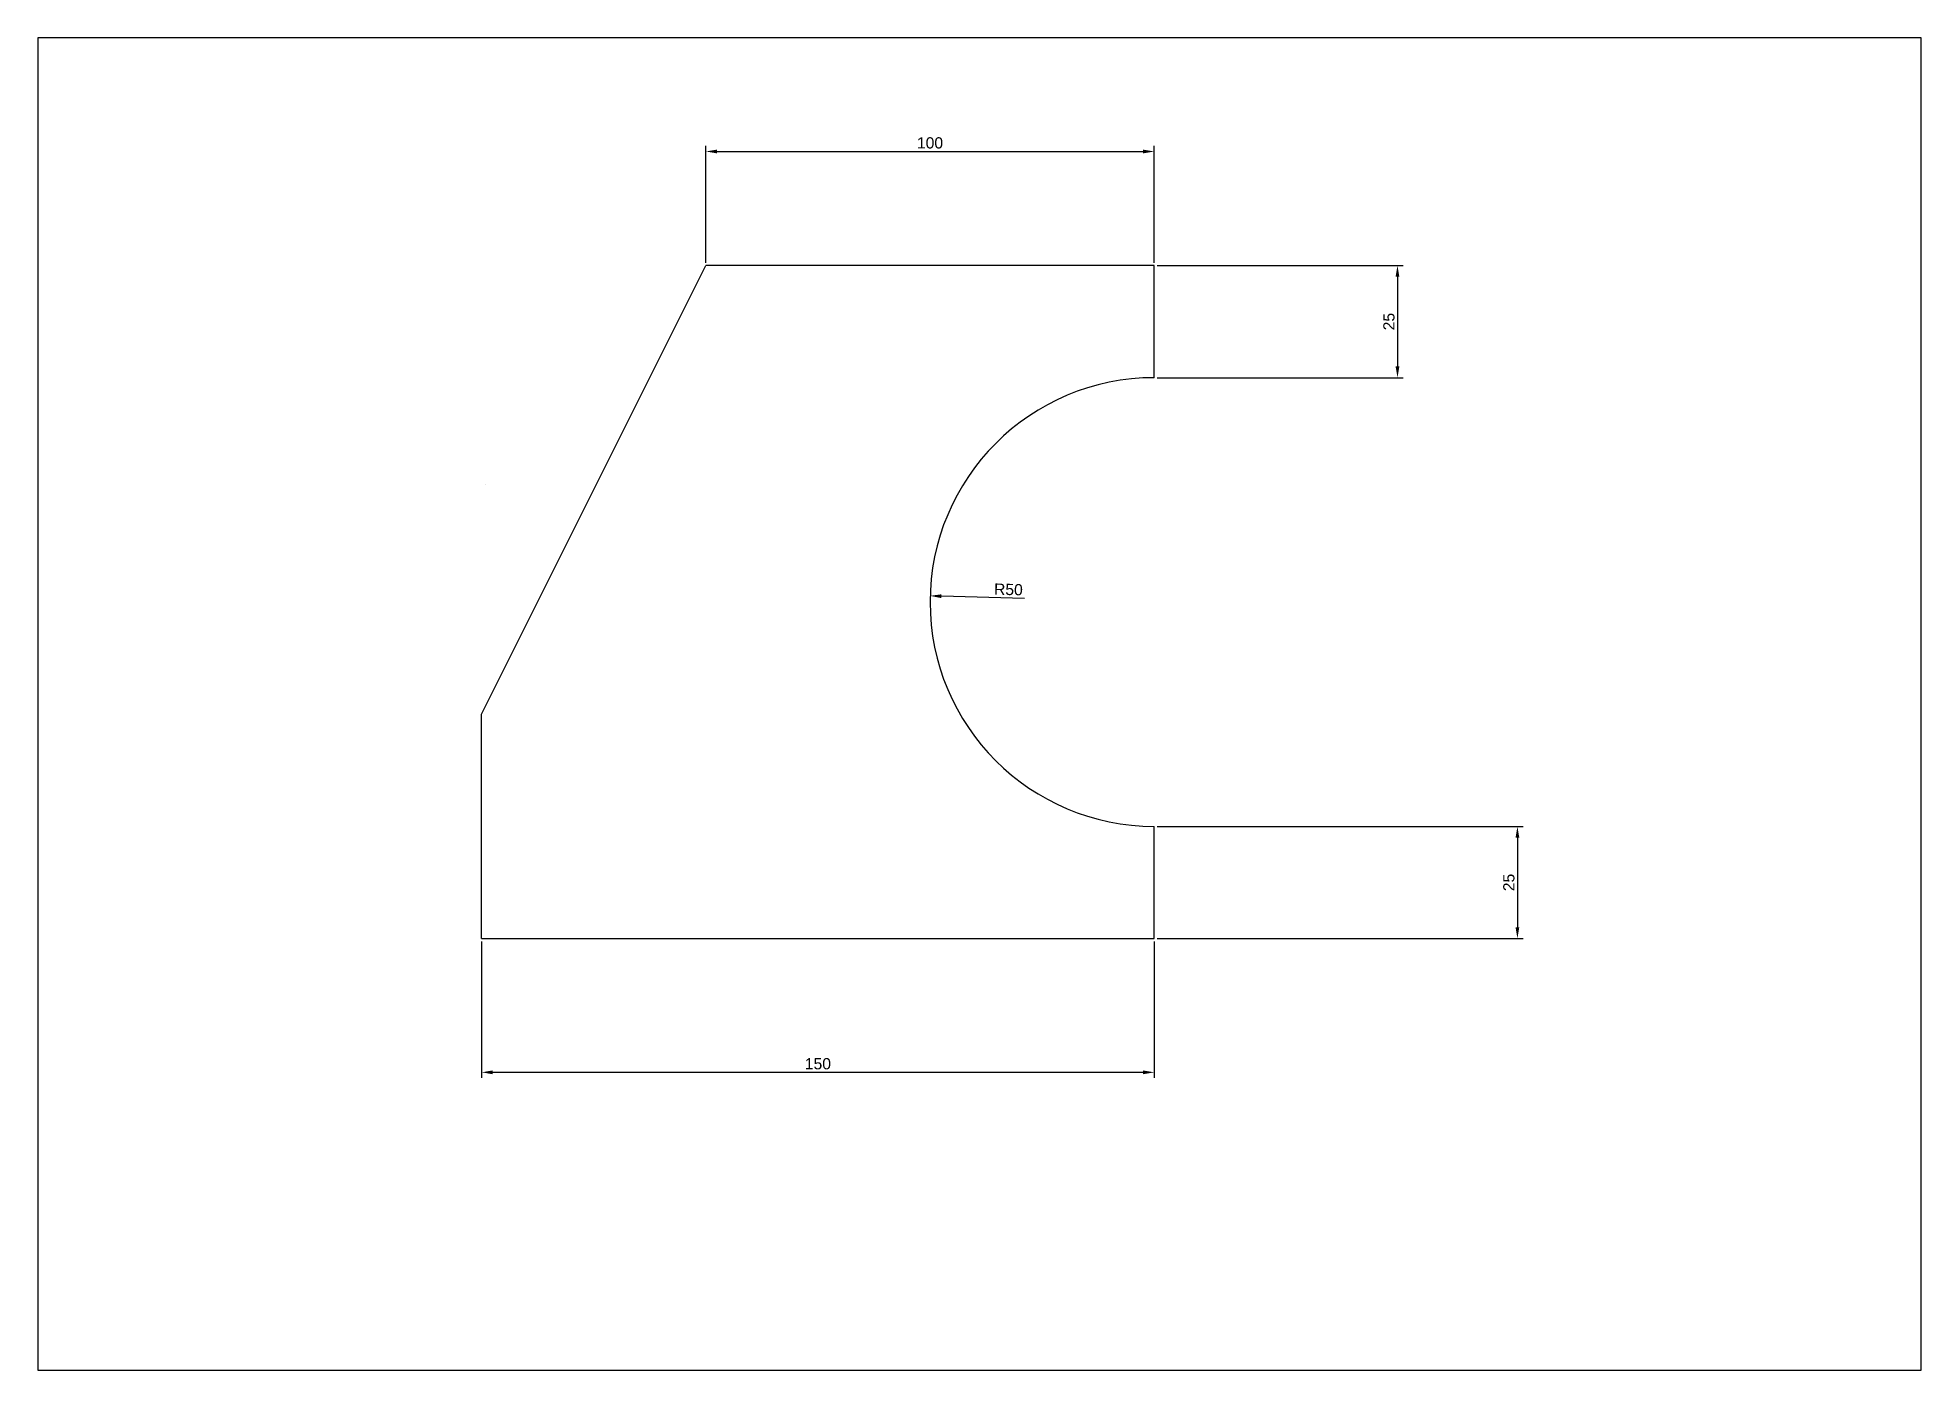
# Model space of a CAD drawing. Header units: millimetres. Extents: x 0 to 420, y 0 to 297.
import ezdxf

# ---------------------------------------------------------------- set-up
doc = ezdxf.new("R2010")
doc.units = ezdxf.units.MM
doc.styles.get("Standard").update_dxf_attribs({"font": 'arial.ttf'})
doc.dimstyles.new('ISO-25', dxfattribs={"dimtxt": 2.5, "dimasz": 2.5, "dimexe": 1.25, "dimexo": 0.625, "dimtad": 1, "dimtxsty": 'Standard', "dimcen": 2.5, "dimadec": 0, "dimazin": 0, "dimtfac": 1, "dimtmove": 0, "dimatfit": 3, "dimfxl": 1, "dimarcsym": 0})

# ---------------------------------------------------------------- blocks, each defined once
blk = doc.blocks.new('*D1')
at = {"color": 0, "lineweight": -2, "transparency": 16777216}
blk.add_line((220, 172.02), (201.49, 172.53), dxfattribs=at)
at = {"color": 0, "transparency": 16777216}
blk.add_solid([(201.5, 172.95), (201.48, 172.11), (198.99, 172.6)], dxfattribs=at)
at = {"layer": 'Defpoints', "color": 0, "transparency": 16777216}
for p in [(198.99, 172.6), (248.97, 171.22)]:
    blk.add_point(p, dxfattribs=at)
at = {"color": 0, "transparency": 16777216, "insert": (216.45, 174.02), "char_height": 2.5, "attachment_point": 5, "rotation": 358.4251}
blk.add_mtext('R50', dxfattribs=at)
blk = doc.blocks.new('*D2')
at = {"color": 0, "lineweight": -2, "transparency": 16777216}
for p, q in [((249.6, 246.22), (304.45, 246.22)), ((303.2, 243.72), (303.2, 223.72)), ((249.6, 221.22), (304.45, 221.22))]:
    blk.add_line(p, q, dxfattribs=at)
at = {"color": 0, "transparency": 16777216}
for points in [[(302.78, 243.72), (303.62, 243.72), (303.2, 246.22)], [(302.78, 223.72), (303.62, 223.72), (303.2, 221.22)]]:
    blk.add_solid(points, dxfattribs=at)
at = {"layer": 'Defpoints', "color": 0, "transparency": 16777216}
for p in [(248.97, 246.22), (248.97, 221.22), (303.2, 221.22)]:
    blk.add_point(p, dxfattribs=at)
at = {"color": 0, "transparency": 16777216, "insert": (301.3, 233.72), "char_height": 2.5, "attachment_point": 5, "rotation": 90}
blk.add_mtext('25', dxfattribs=at)
blk = doc.blocks.new('*D3')
at = {"color": 0, "lineweight": -2, "transparency": 16777216}
for p, q in [((249.6, 121.22), (331.19, 121.22)), ((329.94, 118.72), (329.94, 98.72)), ((249.6, 96.22), (331.19, 96.22))]:
    blk.add_line(p, q, dxfattribs=at)
at = {"color": 0, "transparency": 16777216}
for points in [[(329.52, 118.72), (330.36, 118.72), (329.94, 121.22)], [(329.52, 98.72), (330.36, 98.72), (329.94, 96.22)]]:
    blk.add_solid(points, dxfattribs=at)
at = {"layer": 'Defpoints', "color": 0, "transparency": 16777216}
for p in [(248.97, 121.22), (248.97, 96.22), (329.94, 96.22)]:
    blk.add_point(p, dxfattribs=at)
at = {"color": 0, "transparency": 16777216, "insert": (328.04, 108.72), "char_height": 2.5, "attachment_point": 5, "rotation": 90}
blk.add_mtext('25', dxfattribs=at)
blk = doc.blocks.new('*D4')
at = {"color": 0, "lineweight": -2, "transparency": 16777216}
for p, q in [((148.97, 246.85), (148.97, 272.89)), ((151.47, 271.64), (246.47, 271.64)), ((248.97, 246.85), (248.97, 272.89))]:
    blk.add_line(p, q, dxfattribs=at)
at = {"color": 0, "transparency": 16777216}
for points in [[(151.47, 272.05), (151.47, 271.22), (148.97, 271.64)], [(246.47, 272.05), (246.47, 271.22), (248.97, 271.64)]]:
    blk.add_solid(points, dxfattribs=at)
at = {"layer": 'Defpoints', "color": 0, "transparency": 16777216}
for p in [(248.97, 271.64), (148.97, 246.22), (248.97, 246.22)]:
    blk.add_point(p, dxfattribs=at)
at = {"color": 0, "transparency": 16777216, "insert": (198.97, 273.54), "char_height": 2.5, "attachment_point": 5}
blk.add_mtext('100', dxfattribs=at)
blk = doc.blocks.new('*D5')
at = {"color": 0, "lineweight": -2, "transparency": 16777216}
for p, q in [((98.97, 95.6), (98.97, 65.16)), ((248.97, 95.6), (248.97, 65.16)), ((101.47, 66.41), (246.47, 66.41))]:
    blk.add_line(p, q, dxfattribs=at)
at = {"color": 0, "transparency": 16777216}
for points in [[(101.47, 66.83), (101.47, 65.99), (98.97, 66.41)], [(246.47, 66.83), (246.47, 65.99), (248.97, 66.41)]]:
    blk.add_solid(points, dxfattribs=at)
at = {"layer": 'Defpoints', "color": 0, "transparency": 16777216}
for p in [(98.97, 96.22), (248.97, 96.22), (248.97, 66.41)]:
    blk.add_point(p, dxfattribs=at)
at = {"color": 0, "transparency": 16777216, "insert": (173.97, 68.31), "char_height": 2.5, "attachment_point": 5}
blk.add_mtext('150', dxfattribs=at)

msp = doc.modelspace()

# ---------------------------------------------------------------- linework, layer by layer
for p, q in [((98.975, 146.225), (148.975, 246.225)), ((248.975, 246.225), (148.975, 246.225)), ((248.975, 221.225), (248.975, 246.225)), ((99.75, 197.338), (99.75, 197.338)), ((98.975, 96.225), (98.975, 146.225)), ((248.975, 96.225), (248.975, 121.225)), ((98.975, 96.225), (248.975, 96.225))]:
    msp.add_line(p, q)
msp.add_lwpolyline([(0, 0), (420, 0), (420, 297), (0, 297)], close=True)
msp.add_arc((248.975, 171.225), 50, 90, 270)

# ---------------------------------------------------------------- dimensions: what is measured, and where the dimension line sits
for base, p1, p2, picture, middle in [((248.975, 271.637), (148.975, 246.225), (248.975, 246.225), '*D4', (198.975, 273.538)), ((248.975, 66.409), (98.975, 96.225), (248.975, 96.225), '*D5', (173.975, 68.31))]:
    dim = msp.add_linear_dim(base=base, p1=p1, p2=p2, dimstyle='ISO-25')
    dim.commit()
    dim.dimension.update_dxf_attribs({"geometry": picture, "text_midpoint": middle})
for base, p1, p2, picture, middle in [((303.199, 221.225), (248.975, 246.225), (248.975, 221.225), '*D2', (301.298, 233.725)), ((329.938, 96.225), (248.975, 121.225), (248.975, 96.225), '*D3', (328.037, 108.725))]:
    dim = msp.add_linear_dim(base=base, p1=p1, p2=p2, angle=90, dimstyle='ISO-25')
    dim.commit()
    dim.dimension.update_dxf_attribs({"geometry": picture, "text_midpoint": middle})
dim = msp.add_radius_dim(center=(248.975, 171.225), mpoint=(198.994, 172.599), dimstyle='ISO-25')
dim.commit()
dim.dimension.update_dxf_attribs({"geometry": '*D1', "text_midpoint": (216.394, 172.121), "dimtype": 164})

doc.saveas('drawing.dxf')
